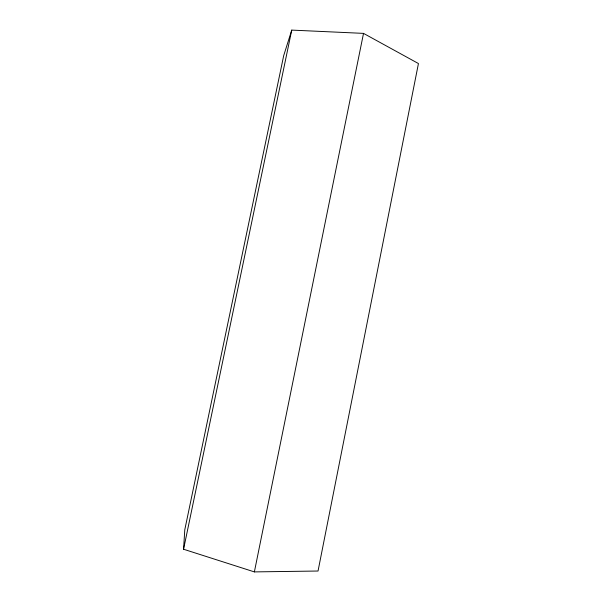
<?xml version="1.0" encoding="UTF-8"?>
<svg xmlns="http://www.w3.org/2000/svg" width="602" height="602" viewBox="0 0 602 602"><rect width="100%" height="100%" fill="white"/><g stroke="black" fill="none" stroke-linecap="round" stroke-linejoin="round"><path stroke-width="0.9" d="M183.557 549.235L184.784 529.775L283.692 55.647L291.744 30.1L363.518 33.381L418.443 63.541L318.037 571.027L254.375 571.9L183.557 549.235L291.744 30.1M254.375 571.9L363.518 33.381"/></g></svg>
